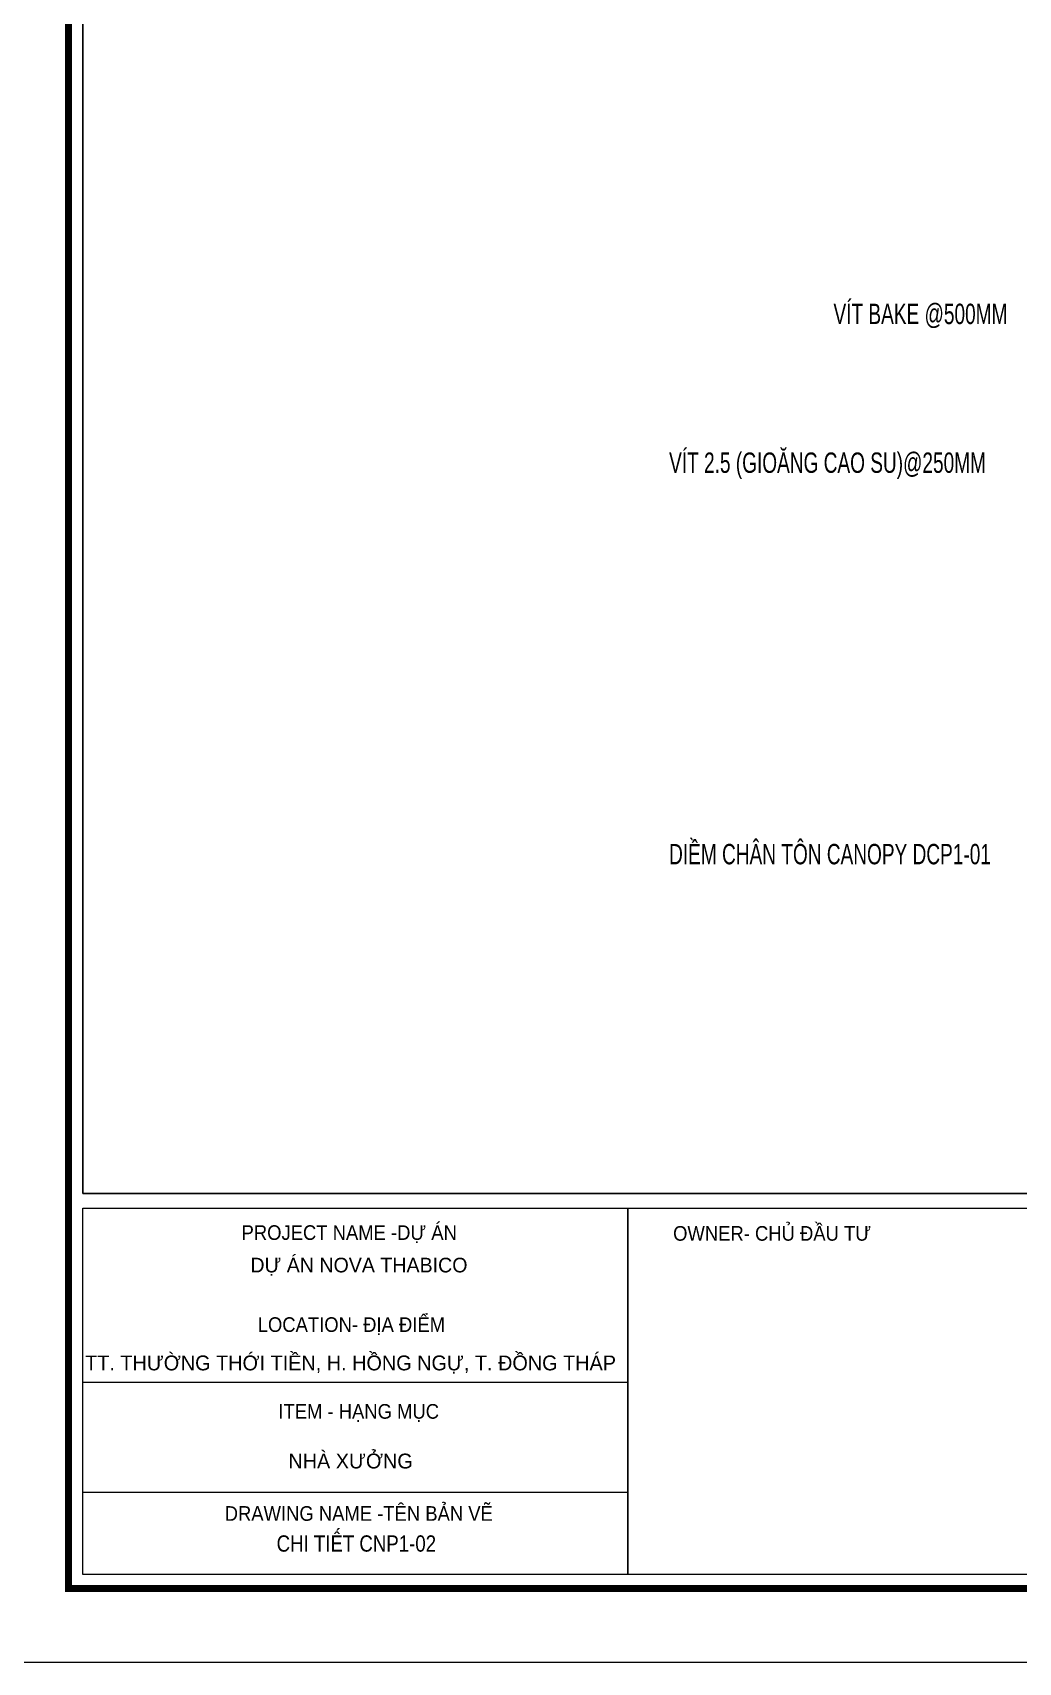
# Model space of a CAD drawing. Header units: inches. Extents: x 2 to 32666, y -5537 to 22.
# Drawn here: x 12495.9 to 12617, y -4544.5 to -4344.4 of the extents above; entities that cross this region are included whole.
import ezdxf
from ezdxf.enums import TextEntityAlignment as Align

# ---------------------------------------------------------------- set-up
doc = ezdxf.new("R2010")
doc.units = ezdxf.units.IN
doc.header["$MEASUREMENT"] = 0
for name, color, linetype in [('2', 2, 'Continuous'), ('3', 3, 'Continuous'), ('7', 7, 'Continuous'), ('BAO KHUNG', 31, 'Continuous'), ('DIM', 8, 'Continuous'), ('NET IN', 3, 'Continuous')]:
    doc.layers.add(name, color=color, linetype=linetype)
doc.layers.add('Cover text', color=7, linetype='Continuous', true_color=0x52370f)
doc.layers.add('S-Hatch', color=8, linetype='Continuous', lineweight=9)
doc.styles.add('ST1H', font='vnshxh.shx', dxfattribs={"width": 0.7})
doc.styles.get("Standard").update_dxf_attribs({"font": 'arial.ttf'})
doc.styles.add('style1', font='VHAVAN.TTF')
doc.styles.add('TIEU DE', font='Vharialn.ttf')

# ---------------------------------------------------------------- blocks, each defined once
blk = doc.blocks.new('kt kien truc 1')
at = {"layer": '2', "color": 157, "linetype": 'Continuous'}
blk.add_lwpolyline([(0, 420), (594, 420), (594, 0), (0, 0)], close=True, dxfattribs=at)
at = {"layer": '7', "color": 147, "linetype": 'Continuous'}
blk.add_lwpolyline([(12.33, 57.61), (581.67, 57.61), (581.67, 409.19), (12.33, 409.19)], close=True, dxfattribs=at)
at = {"layer": 'BAO KHUNG', "color": 167, "linetype": 'Continuous', "const_width": 0.871}
blk.add_lwpolyline([(10.59, 9.07), (583.41, 9.07), (583.41, 410.93), (10.59, 410.93)], close=True, dxfattribs=at)
at = {"layer": 'BAO KHUNG', "color": 7}
for points in [[(12.33, 55.81), (79.28, 55.81), (79.28, 10.81), (12.33, 10.81)], [(79.28, 55.81), (144.95, 55.81), (144.95, 10.81), (79.28, 10.81)]]:
    blk.add_lwpolyline(points, close=True, dxfattribs=at)
at = {"layer": 'S-Hatch'}
for p, q in [((12.33, 34.43), (79.28, 34.43)), ((79.28, 20.88), (12.33, 20.88))]:
    blk.add_line(p, q, dxfattribs=at)
at = {"layer": 'BAO KHUNG', "color": 7, "linetype": 'Continuous', "width": 0.9}
for s, p in [('PROJECT NAME -DỰ ÁN ', (45.37, 51.89)), ('LOCATION- ĐỊA ĐIỂM', (45.32, 40.59))]:
    blk.add_text(s, height=1.8, dxfattribs=at).set_placement(p, align=Align.CENTER)
for s, p in [(' OWNER- CHỦ ĐẦU TƯ', (84.21, 51.79)), ('ITEM - HẠNG MỤC ', (36.35, 29.93)), ('DRAWING NAME -TÊN BẢN VẼ ', (29.76, 17.39))]:
    blk.add_text(s, height=1.8, dxfattribs=at).set_placement(p)
at = {"layer": 'Cover text', "linetype": 'Continuous', "style": 'style1'}
for s, height, p in [('dù ¸n nova thabico', 1.8, (46.25, 47.9)), ('tt. th\xadêng thíi tiÒn, h. hång ngù, t. ®ång th¸p', 1.8225, (45.22, 35.87)), ('NHµ X¦ëNG', 1.823, (45.22, 23.82))]:
    blk.add_text(s, height=height, dxfattribs=at).set_placement(p, align=Align.CENTER)
at = {"layer": 'Cover text', "ltscale": 0.5, "style": 'TIEU DE'}
for tag, p in [('STT', (555.05, 15.58)), ('TENBANVE', (45.93, 14.6))]:
    blk.add_attdef(tag, text='', height=2, dxfattribs=at).set_placement(p, align=Align.MIDDLE_CENTER)

msp = doc.modelspace()

# ---------------------------------------------------------------- linework, layer by layer
at = {"layer": 'DIM'}
msp.add_lwpolyline([(12502.1005, -4135.3349), (13071.4384, -4135.3349), (13071.4384, -4486.9148), (12502.1005, -4486.9148)], close=True, dxfattribs=at)
at = {"layer": 'NET IN'}
msp.add_lwpolyline([(12489.7695, -4124.5249), (13083.7695, -4124.5249), (13083.7695, -4544.5249), (12489.7695, -4544.5249)], close=True, dxfattribs=at)

# ---------------------------------------------------------------- block references
at = {"layer": '3'}
ref = msp.add_blockref('kt kien truc 1', (12489.7695, -4544.5249), dxfattribs=at)
ref.add_attrib('TENBANVE', 'chi tiÕt cnp1-02', dxfattribs={"ltscale": 0.5, "height": 2, "style": 'TIEU DE'}).set_placement((12535.6991, -4529.9218), align=Align.MIDDLE_CENTER)

# ---------------------------------------------------------------- texts
at = {"layer": '3', "style": 'ST1H', "width": 0.7}
for s, p in [('vÝt bake @500mm', (12594.3051, -4380.1475)), ('vÝt 2.5 (gio¨ng cao su)@250mm', (12574.1154, -4398.4235)), ('diÒm ch©n t«n canopy dcp1-01', (12574.1154, -4446.4996))]:
    msp.add_text(s, height=2.5, dxfattribs=at).set_placement(p)

doc.saveas('drawing.dxf')
